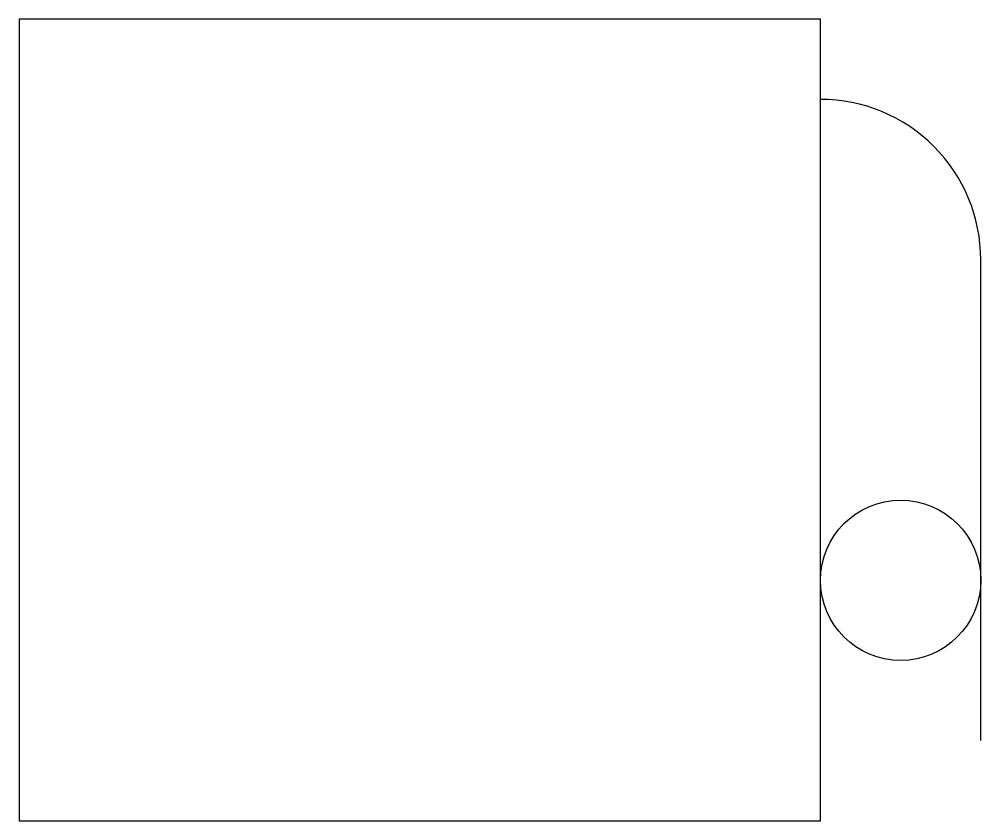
# Model space of a CAD drawing. Header units: feet. Extents: x -0.5 to 0.7, y -0.5 to 0.5.
import ezdxf

# ---------------------------------------------------------------- set-up
doc = ezdxf.new("R2010")
doc.units = ezdxf.units.FT
doc.header["$MEASUREMENT"] = 0

msp = doc.modelspace()

# ---------------------------------------------------------------- linework, layer by layer
at = {"elevation": 1.0001}
msp.add_lwpolyline([(0.7, -0.4), (0.7, 0.2, 0.414214), (0.5, 0.4, 1.280776)], format="xyb", dxfattribs=at)
msp.add_circle((0.6, -0.2, 1.0001), 0.1)
msp.add_3dface([(-0.5, 0.5, 1), (-0.5, -0.5, 1), (0.5, -0.5, 1), (0.5, 0.5, 1)])
at = {"layer": 'Defpoints'}
msp.add_point((0, 0), dxfattribs=at)

doc.saveas('drawing.dxf')
